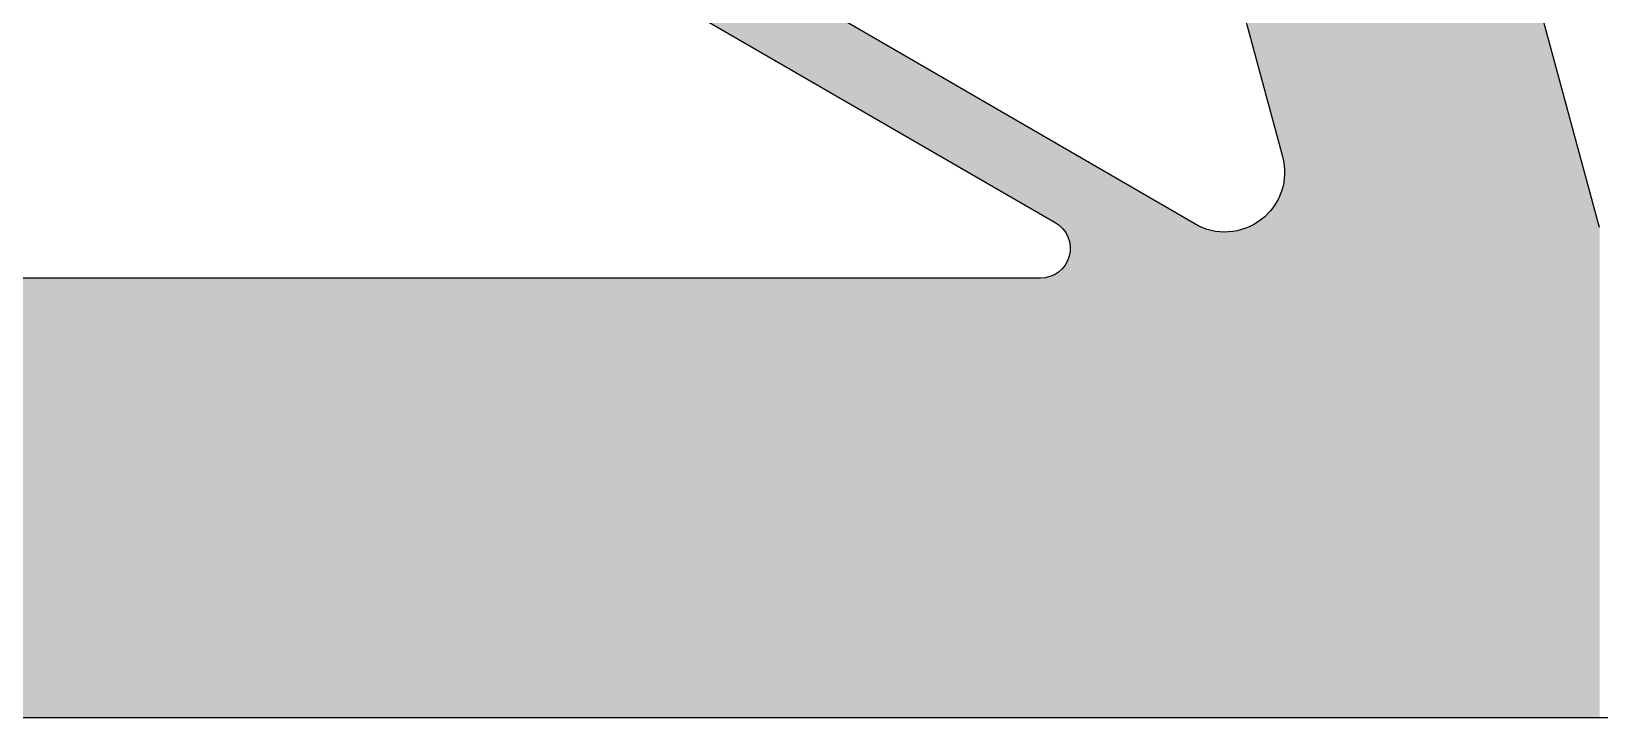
# Model space of a CAD drawing. Extents: x 181 to 485, y 440 to 775.
# Drawn here: x 300.5 to 352.9, y 440.4 to 463.3 of the extents above; entities that cross this region are included whole.
import ezdxf

# ---------------------------------------------------------------- set-up
doc = ezdxf.new("R2010")
doc.units = 0
doc.layers.add('LAYER_01', color=7, linetype='CONTINUOUS')

# ---------------------------------------------------------------- blocks, each defined once
blk = doc.blocks.new('*U1')
at = {"layer": 'LAYER_01', "linetype": 'CONTINUOUS'}
for points in [[(341.519, 461.833), (341.461, 506.656), (341.519, 506.675)], [(341.576, 461.621), (341.519, 506.675), (341.576, 506.696)], [(341.519, 461.833), (341.519, 506.675), (341.576, 461.621)], [(341.633, 461.412), (341.576, 506.696), (341.633, 506.718)], [(341.576, 461.621), (341.576, 506.696), (341.633, 461.412)], [(341.673, 461.265), (341.633, 506.718), (341.673, 506.735)], [(341.633, 461.412), (341.633, 506.718), (341.673, 461.265)], [(341.16, 463.155), (341.099, 506.579), (341.16, 506.587)], [(341.099, 463.381), (341.099, 506.579), (341.16, 463.155)], [(341.221, 462.93), (341.16, 506.587), (341.221, 506.597)], [(341.16, 463.155), (341.16, 506.587), (341.221, 462.93)], [(341.282, 462.707), (341.221, 506.597), (341.282, 506.609)], [(341.221, 462.93), (341.221, 506.597), (341.282, 462.707)], [(341.342, 462.485), (341.282, 506.609), (341.342, 506.622)], [(341.282, 462.707), (341.282, 506.609), (341.342, 462.485)], [(341.402, 462.265), (341.342, 506.622), (341.402, 506.638)], [(341.342, 462.485), (341.342, 506.622), (341.402, 462.265)], [(341.461, 462.048), (341.402, 506.638), (341.461, 506.656)], [(341.402, 462.265), (341.402, 506.638), (341.461, 462.048)], [(341.461, 462.048), (341.461, 506.656), (341.519, 461.833)], [(341.673, 461.265), (341.673, 497.948), (342.256, 459.115)], [(342.256, 459.115), (341.673, 497.948), (342.256, 495.798)], [(342.256, 459.115), (342.256, 495.798), (342.265, 459.081)], [(342.265, 459.081), (342.256, 495.798), (342.265, 495.765)], [(342.265, 459.081), (342.265, 495.765), (342.273, 459.047)], [(342.273, 459.047), (342.265, 495.765), (342.273, 495.735)], [(342.273, 459.047), (342.273, 495.735), (342.281, 459.013)], [(342.281, 459.013), (342.273, 495.735), (342.281, 495.706)], [(342.281, 459.013), (342.281, 495.706), (342.288, 458.978)], [(342.288, 458.978), (342.281, 495.706), (342.288, 495.68)], [(342.288, 458.978), (342.288, 495.68), (342.295, 458.943)], [(342.295, 458.943), (342.288, 495.68), (342.295, 495.656)], [(342.295, 458.943), (342.295, 495.656), (342.301, 458.908)], [(342.301, 458.908), (342.295, 495.656), (342.301, 495.634)], [(342.301, 458.908), (342.301, 495.634), (342.306, 458.872)], [(342.306, 458.872), (342.301, 495.634), (342.306, 495.614)], [(342.306, 458.872), (342.306, 495.614), (342.311, 458.837)], [(342.311, 458.837), (342.306, 495.614), (342.311, 495.596)], [(342.311, 458.837), (342.311, 495.596), (342.315, 458.801)], [(342.315, 458.801), (342.311, 495.596), (342.315, 495.581)], [(342.315, 458.801), (342.315, 495.581), (342.319, 458.764)], [(342.319, 458.764), (342.315, 495.581), (342.319, 495.568)], [(342.319, 458.764), (342.319, 495.568), (342.321, 458.728)], [(342.321, 458.728), (342.319, 495.568), (342.321, 495.558)], [(342.321, 458.728), (342.321, 495.558), (342.324, 458.691)], [(342.324, 458.691), (342.321, 495.558), (342.324, 495.55)], [(342.324, 458.691), (342.324, 495.55), (342.325, 458.655)], [(342.325, 458.655), (342.324, 495.55), (342.325, 495.544)], [(342.325, 458.655), (342.325, 495.544), (342.326, 458.618)], [(342.326, 458.618), (342.325, 495.544), (342.326, 495.541)], [(342.326, 458.618), (342.326, 495.541), (342.326, 458.581)], [(342.326, 458.581), (342.326, 495.541), (342.326, 495.541)], [(342.326, 440.369), (342.326, 495.541), (352.85, 440.369)], [(352.85, 440.369), (342.326, 495.541), (352.85, 456.745)], [(312.649, 469.65), (312.649, 472.333), (334.661, 456.914)], [(334.661, 456.914), (312.649, 472.333), (334.661, 459.565)], [(334.661, 456.914), (334.661, 459.565), (334.677, 456.904)], [(334.677, 456.904), (334.661, 459.565), (334.677, 459.556)], [(334.677, 456.904), (334.677, 459.556), (334.693, 456.894)], [(334.693, 456.894), (334.677, 459.556), (334.693, 459.546)], [(334.693, 456.894), (334.693, 459.546), (334.71, 456.883)], [(334.71, 456.883), (334.693, 459.546), (334.71, 459.537)], [(334.71, 456.883), (334.71, 459.537), (334.726, 456.872)], [(334.726, 456.872), (334.71, 459.537), (334.726, 459.527)], [(334.726, 456.872), (334.726, 459.527), (334.742, 456.861)], [(334.742, 456.861), (334.726, 459.527), (334.742, 459.518)], [(334.742, 456.861), (334.742, 459.518), (334.758, 456.85)], [(334.758, 456.85), (334.742, 459.518), (334.758, 459.509)], [(334.758, 456.85), (334.758, 459.509), (334.773, 456.838)], [(334.773, 456.838), (334.758, 459.509), (334.773, 459.5)], [(334.773, 456.838), (334.773, 459.5), (334.789, 456.825)], [(334.789, 456.825), (334.773, 459.5), (334.789, 459.491)], [(334.789, 456.825), (334.789, 459.491), (334.804, 456.813)], [(334.804, 456.813), (334.789, 459.491), (334.804, 459.482)], [(334.804, 456.813), (334.804, 459.482), (334.82, 456.8)], [(334.82, 456.8), (334.804, 459.482), (334.82, 459.473)], [(334.82, 456.8), (334.82, 459.473), (334.835, 456.786)], [(334.835, 456.786), (334.82, 459.473), (334.835, 459.464)], [(334.835, 456.786), (334.835, 459.464), (334.849, 456.772)], [(334.849, 456.772), (334.835, 459.464), (334.849, 459.456)], [(334.849, 456.772), (334.849, 459.456), (334.864, 456.758)], [(334.864, 456.758), (334.849, 459.456), (334.864, 459.447)], [(334.864, 456.758), (334.864, 459.447), (334.878, 456.744)], [(334.878, 456.744), (334.864, 459.447), (334.878, 459.439)], [(334.878, 456.744), (334.878, 459.439), (334.892, 456.729)], [(334.892, 456.729), (334.878, 459.439), (334.892, 459.431)], [(334.892, 456.729), (334.892, 459.431), (334.906, 456.713)], [(334.906, 456.713), (334.892, 459.431), (334.906, 459.423)], [(334.906, 456.713), (334.906, 459.423), (334.92, 456.698)], [(334.92, 456.698), (334.906, 459.423), (334.92, 459.415)], [(334.92, 456.698), (334.92, 459.415), (334.933, 456.682)], [(334.933, 456.682), (334.92, 459.415), (334.933, 459.407)], [(334.933, 456.682), (334.933, 459.407), (334.946, 456.666)], [(334.946, 456.666), (334.933, 459.407), (334.946, 459.4)], [(334.946, 456.666), (334.946, 459.4), (334.959, 456.649)], [(334.959, 456.649), (334.946, 459.4), (334.959, 459.392)], [(334.959, 456.649), (334.959, 459.392), (334.971, 456.632)], [(334.971, 456.632), (334.959, 459.392), (334.971, 459.385)], [(334.971, 456.632), (334.971, 459.385), (334.983, 456.615)], [(334.983, 456.615), (334.971, 459.385), (334.983, 459.378)], [(334.983, 456.615), (334.983, 459.378), (334.995, 456.598)], [(334.995, 456.598), (334.983, 459.378), (334.995, 459.371)], [(334.995, 456.598), (334.995, 459.371), (335.007, 456.58)], [(335.007, 456.58), (334.995, 459.371), (335.007, 459.365)], [(335.007, 456.58), (335.007, 459.365), (335.018, 456.562)], [(335.018, 456.562), (335.007, 459.365), (335.018, 459.358)], [(335.018, 456.562), (335.018, 459.358), (335.028, 456.544)], [(335.028, 456.544), (335.018, 459.358), (335.028, 459.352)], [(335.028, 456.544), (335.028, 459.352), (335.038, 456.526)], [(335.038, 456.526), (335.028, 459.352), (335.038, 459.346)], [(335.038, 456.526), (335.038, 459.346), (335.048, 456.507)], [(335.048, 456.507), (335.038, 459.346), (335.048, 459.34)], [(335.048, 456.507), (335.048, 459.34), (335.058, 456.488)], [(335.058, 456.488), (335.048, 459.34), (335.058, 459.335)], [(335.058, 456.488), (335.058, 459.335), (335.067, 456.469)], [(335.067, 456.469), (335.058, 459.335), (335.067, 459.33)], [(335.067, 456.469), (335.067, 459.33), (335.076, 456.45)], [(335.076, 456.45), (335.067, 459.33), (335.076, 459.324)], [(335.076, 456.45), (335.076, 459.324), (335.084, 456.43)], [(335.084, 456.43), (335.076, 459.324), (335.084, 459.32)], [(335.084, 456.43), (335.084, 459.32), (335.092, 456.41)], [(335.092, 456.41), (335.084, 459.32), (335.092, 459.315)], [(335.092, 456.41), (335.092, 459.315), (335.099, 456.391)], [(335.099, 456.391), (335.092, 459.315), (335.099, 459.311)], [(335.099, 456.391), (335.099, 459.311), (335.106, 456.371)], [(335.106, 456.371), (335.099, 459.311), (335.106, 459.307)], [(335.106, 456.371), (335.106, 459.307), (335.113, 456.35)], [(335.113, 456.35), (335.106, 459.307), (335.113, 459.303)], [(335.113, 456.35), (335.113, 459.303), (335.119, 456.33)], [(335.119, 456.33), (335.113, 459.303), (335.119, 459.299)], [(335.119, 456.33), (335.119, 459.299), (335.125, 456.31)], [(335.125, 456.31), (335.119, 459.299), (335.125, 459.296)], [(335.125, 456.31), (335.125, 459.296), (335.13, 456.289)], [(335.13, 456.289), (335.125, 459.296), (335.13, 459.293)], [(335.13, 456.289), (335.13, 459.293), (335.135, 456.269)], [(335.135, 456.269), (335.13, 459.293), (335.135, 459.29)], [(335.135, 456.269), (335.135, 459.29), (335.14, 456.248)], [(335.14, 456.248), (335.135, 459.29), (335.14, 459.287)], [(335.14, 456.248), (335.14, 459.287), (335.144, 456.228)], [(335.144, 456.228), (335.14, 459.287), (335.144, 459.285)], [(335.144, 456.228), (335.144, 459.285), (335.147, 456.207)], [(335.147, 456.207), (335.144, 459.285), (335.147, 459.283)], [(335.147, 456.207), (335.147, 459.283), (335.15, 456.186)], [(335.15, 456.186), (335.147, 459.283), (335.15, 459.281)], [(335.15, 456.186), (335.15, 459.281), (335.153, 456.166)], [(335.153, 456.166), (335.15, 459.281), (335.153, 459.28)], [(335.153, 456.166), (335.153, 459.28), (335.155, 456.145)], [(335.155, 456.145), (335.153, 459.28), (335.155, 459.278)], [(335.155, 456.145), (335.155, 459.278), (335.157, 456.124)], [(335.157, 456.124), (335.155, 459.278), (335.157, 459.277)], [(335.157, 456.124), (335.157, 459.277), (335.158, 456.104)], [(335.158, 456.104), (335.157, 459.277), (335.158, 459.277)], [(335.158, 456.104), (335.158, 459.277), (335.159, 456.083)], [(335.159, 456.083), (335.158, 459.277), (335.159, 459.276)], [(335.159, 456.083), (335.159, 459.276), (335.16, 456.063)], [(335.16, 456.063), (335.159, 459.276), (335.16, 459.276)], [(335.16, 456.063), (335.16, 459.276), (335.16, 456.042)], [(335.16, 456.042), (335.16, 459.276), (335.16, 459.276)], [(335.16, 440.369), (335.16, 459.276), (339.323, 440.369)], [(339.323, 440.369), (335.16, 459.276), (339.323, 456.861)], [(342.322, 440.369), (342.32, 458.432), (342.322, 458.469)], [(342.324, 440.369), (342.322, 458.469), (342.324, 458.507)], [(342.322, 440.369), (342.322, 458.469), (342.324, 440.369)], [(342.325, 440.369), (342.324, 458.507), (342.325, 458.544)], [(342.324, 440.369), (342.324, 458.507), (342.325, 440.369)], [(342.326, 440.369), (342.325, 458.544), (342.326, 458.581)], [(342.325, 440.369), (342.325, 458.544), (342.326, 440.369)], [(342.221, 440.369), (342.209, 457.916), (342.221, 457.952)], [(342.233, 440.369), (342.221, 457.952), (342.233, 457.988)], [(342.221, 440.369), (342.221, 457.952), (342.233, 440.369)], [(342.244, 440.369), (342.233, 457.988), (342.244, 458.024)], [(342.233, 440.369), (342.233, 457.988), (342.244, 440.369)], [(342.254, 440.369), (342.244, 458.024), (342.254, 458.061)], [(342.244, 440.369), (342.244, 458.024), (342.254, 440.369)], [(342.264, 440.369), (342.254, 458.061), (342.264, 458.097)], [(342.254, 440.369), (342.254, 458.061), (342.264, 440.369)], [(342.273, 440.369), (342.264, 458.097), (342.273, 458.134)], [(342.264, 440.369), (342.264, 458.097), (342.273, 440.369)], [(342.281, 440.369), (342.273, 458.134), (342.281, 458.171)], [(342.273, 440.369), (342.273, 458.134), (342.281, 440.369)], [(342.289, 440.369), (342.281, 458.171), (342.289, 458.208)], [(342.281, 440.369), (342.281, 458.171), (342.289, 440.369)], [(342.296, 440.369), (342.289, 458.208), (342.296, 458.246)], [(342.289, 440.369), (342.289, 458.208), (342.296, 440.369)], [(342.302, 440.369), (342.296, 458.246), (342.302, 458.283)], [(342.296, 440.369), (342.296, 458.246), (342.302, 440.369)], [(342.308, 440.369), (342.302, 458.283), (342.308, 458.32)], [(342.302, 440.369), (342.302, 458.283), (342.308, 440.369)], [(342.312, 440.369), (342.308, 458.32), (342.312, 458.357)], [(342.308, 440.369), (342.308, 458.32), (342.312, 440.369)], [(342.316, 440.369), (342.312, 458.357), (342.316, 458.395)], [(342.312, 440.369), (342.312, 458.357), (342.316, 440.369)], [(342.32, 440.369), (342.316, 458.395), (342.32, 458.432)], [(342.316, 440.369), (342.316, 458.395), (342.32, 440.369)], [(342.32, 440.369), (342.32, 458.432), (342.322, 440.369)], [(341.945, 440.369), (341.923, 457.388), (341.945, 457.418)], [(341.967, 440.369), (341.945, 457.418), (341.967, 457.448)], [(341.945, 440.369), (341.945, 457.418), (341.967, 440.369)], [(341.988, 440.369), (341.967, 457.448), (341.988, 457.479)], [(341.967, 440.369), (341.967, 457.448), (341.988, 440.369)], [(342.009, 440.369), (341.988, 457.479), (342.009, 457.51)], [(341.988, 440.369), (341.988, 457.479), (342.009, 440.369)], [(342.028, 440.369), (342.009, 457.51), (342.028, 457.542)], [(342.009, 440.369), (342.009, 457.51), (342.028, 440.369)], [(342.048, 440.369), (342.028, 457.542), (342.048, 457.574)], [(342.028, 440.369), (342.028, 457.542), (342.048, 440.369)], [(342.067, 440.369), (342.048, 457.574), (342.067, 457.606)], [(342.048, 440.369), (342.048, 457.574), (342.067, 440.369)], [(342.085, 440.369), (342.067, 457.606), (342.085, 457.639)], [(342.067, 440.369), (342.067, 457.606), (342.085, 440.369)], [(342.103, 440.369), (342.085, 457.639), (342.103, 457.673)], [(342.085, 440.369), (342.085, 457.639), (342.103, 440.369)], [(342.12, 440.369), (342.103, 457.673), (342.12, 457.706)], [(342.103, 440.369), (342.103, 457.673), (342.12, 440.369)], [(342.136, 440.369), (342.12, 457.706), (342.136, 457.741)], [(342.12, 440.369), (342.12, 457.706), (342.136, 440.369)], [(342.152, 440.369), (342.136, 457.741), (342.152, 457.775)], [(342.136, 440.369), (342.136, 457.741), (342.152, 440.369)], [(342.167, 440.369), (342.152, 457.775), (342.167, 457.81)], [(342.152, 440.369), (342.152, 457.775), (342.167, 440.369)], [(342.182, 440.369), (342.167, 457.81), (342.182, 457.845)], [(342.167, 440.369), (342.167, 457.81), (342.182, 440.369)], [(342.195, 440.369), (342.182, 457.845), (342.195, 457.88)], [(342.182, 440.369), (342.182, 457.845), (342.195, 440.369)], [(342.209, 440.369), (342.195, 457.88), (342.209, 457.916)], [(342.195, 440.369), (342.195, 457.88), (342.209, 440.369)], [(342.209, 440.369), (342.209, 457.916), (342.221, 440.369)], [(341.37, 440.369), (341.339, 456.867), (341.37, 456.885)], [(341.4, 440.369), (341.37, 456.885), (341.4, 456.904)], [(341.37, 440.369), (341.37, 456.885), (341.4, 440.369)], [(341.43, 440.369), (341.4, 456.904), (341.43, 456.924)], [(341.4, 440.369), (341.4, 456.904), (341.43, 440.369)], [(341.459, 440.369), (341.43, 456.924), (341.459, 456.943)], [(341.43, 440.369), (341.43, 456.924), (341.459, 440.369)], [(341.488, 440.369), (341.459, 456.943), (341.488, 456.964)], [(341.459, 440.369), (341.459, 456.943), (341.488, 440.369)], [(341.517, 440.369), (341.488, 456.964), (341.517, 456.984)], [(341.488, 440.369), (341.488, 456.964), (341.517, 440.369)], [(341.572, 440.369), (341.517, 456.984), (341.572, 457.027)], [(341.517, 440.369), (341.517, 456.984), (341.572, 440.369)], [(341.599, 440.369), (341.572, 457.027), (341.599, 457.049)], [(341.572, 440.369), (341.572, 457.027), (341.599, 440.369)], [(341.626, 440.369), (341.599, 457.049), (341.626, 457.071)], [(341.599, 440.369), (341.599, 457.049), (341.626, 440.369)], [(341.653, 440.369), (341.626, 457.071), (341.653, 457.095)], [(341.626, 440.369), (341.626, 457.071), (341.653, 440.369)], [(341.679, 440.369), (341.653, 457.095), (341.679, 457.118)], [(341.653, 440.369), (341.653, 457.095), (341.679, 440.369)], [(341.705, 440.369), (341.679, 457.118), (341.705, 457.143)], [(341.679, 440.369), (341.679, 457.118), (341.705, 440.369)], [(341.731, 440.369), (341.705, 457.143), (341.731, 457.168)], [(341.705, 440.369), (341.705, 457.143), (341.731, 440.369)], [(341.757, 440.369), (341.731, 457.168), (341.757, 457.193)], [(341.731, 440.369), (341.731, 457.168), (341.757, 440.369)], [(341.782, 440.369), (341.757, 457.193), (341.782, 457.22)], [(341.757, 440.369), (341.757, 457.193), (341.782, 440.369)], [(341.806, 440.369), (341.782, 457.22), (341.806, 457.246)], [(341.782, 440.369), (341.782, 457.22), (341.806, 440.369)], [(341.831, 440.369), (341.806, 457.246), (341.831, 457.273)], [(341.806, 440.369), (341.806, 457.246), (341.831, 440.369)], [(341.854, 440.369), (341.831, 457.273), (341.854, 457.301)], [(341.831, 440.369), (341.831, 457.273), (341.854, 440.369)], [(341.878, 440.369), (341.854, 457.301), (341.878, 457.33)], [(341.854, 440.369), (341.854, 457.301), (341.878, 440.369)], [(341.901, 440.369), (341.878, 457.33), (341.901, 457.358)], [(341.878, 440.369), (341.878, 457.33), (341.901, 440.369)], [(341.923, 440.369), (341.901, 457.358), (341.923, 457.388)], [(341.901, 440.369), (341.901, 457.358), (341.923, 440.369)], [(341.923, 440.369), (341.923, 457.388), (341.945, 440.369)], [(339.323, 440.369), (339.323, 456.861), (339.353, 440.369)], [(339.353, 440.369), (339.323, 456.861), (339.353, 456.844)], [(339.353, 440.369), (339.353, 456.844), (339.384, 440.369)], [(339.384, 440.369), (339.353, 456.844), (339.384, 456.827)], [(339.384, 440.369), (339.384, 456.827), (339.415, 440.369)], [(339.415, 440.369), (339.384, 456.827), (339.415, 456.811)], [(339.415, 440.369), (339.415, 456.811), (339.447, 440.369)], [(339.447, 440.369), (339.415, 456.811), (339.447, 456.795)], [(339.447, 440.369), (339.447, 456.795), (339.479, 440.369)], [(339.479, 440.369), (339.447, 456.795), (339.479, 456.78)], [(339.479, 440.369), (339.479, 456.78), (339.511, 440.369)], [(339.511, 440.369), (339.479, 456.78), (339.511, 456.765)], [(339.511, 440.369), (339.511, 456.765), (339.544, 440.369)], [(339.544, 440.369), (339.511, 456.765), (339.544, 456.75)], [(339.544, 440.369), (339.544, 456.75), (339.577, 440.369)], [(339.577, 440.369), (339.544, 456.75), (339.577, 456.737)], [(339.577, 440.369), (339.577, 456.737), (339.611, 440.369)], [(339.611, 440.369), (339.577, 456.737), (339.611, 456.723)], [(339.611, 440.369), (339.611, 456.723), (339.645, 440.369)], [(339.645, 440.369), (339.611, 456.723), (339.645, 456.711)], [(339.645, 440.369), (339.645, 456.711), (339.68, 440.369)], [(339.68, 440.369), (339.645, 456.711), (339.68, 456.699)], [(339.68, 440.369), (339.68, 456.699), (339.714, 440.369)], [(339.714, 440.369), (339.68, 456.699), (339.714, 456.687)], [(339.714, 440.369), (339.714, 456.687), (339.749, 440.369)], [(339.749, 440.369), (339.714, 456.687), (339.749, 456.676)], [(339.749, 440.369), (339.749, 456.676), (339.785, 440.369)], [(339.785, 440.369), (339.749, 456.676), (339.785, 456.666)], [(339.785, 440.369), (339.785, 456.666), (339.82, 440.369)], [(339.82, 440.369), (339.785, 456.666), (339.82, 456.656)], [(339.82, 440.369), (339.82, 456.656), (339.856, 440.369)], [(339.856, 440.369), (339.82, 456.656), (339.856, 456.647)], [(339.856, 440.369), (339.856, 456.647), (339.893, 440.369)], [(339.893, 440.369), (339.856, 456.647), (339.893, 456.639)], [(339.893, 440.369), (339.893, 456.639), (339.929, 440.369)], [(339.929, 440.369), (339.893, 456.639), (339.929, 456.631)], [(339.929, 440.369), (339.929, 456.631), (339.966, 440.369)], [(339.966, 440.369), (339.929, 456.631), (339.966, 456.624)], [(339.966, 440.369), (339.966, 456.624), (340.003, 440.369)], [(340.003, 440.369), (339.966, 456.624), (340.003, 456.618)], [(340.003, 440.369), (340.003, 456.618), (340.04, 440.369)], [(340.04, 440.369), (340.003, 456.618), (340.04, 456.612)], [(340.04, 440.369), (340.04, 456.612), (340.077, 440.369)], [(340.077, 440.369), (340.04, 456.612), (340.077, 456.607)], [(340.077, 440.369), (340.077, 456.607), (340.115, 440.369)], [(340.115, 440.369), (340.077, 456.607), (340.115, 456.602)], [(340.115, 440.369), (340.115, 456.602), (340.152, 440.369)], [(340.152, 440.369), (340.115, 456.602), (340.152, 456.599)], [(340.152, 440.369), (340.152, 456.599), (340.19, 440.369)], [(340.19, 440.369), (340.152, 456.599), (340.19, 456.596)], [(340.19, 440.369), (340.19, 456.596), (340.228, 440.369)], [(340.228, 440.369), (340.19, 456.596), (340.228, 456.594)], [(340.228, 440.369), (340.228, 456.594), (340.266, 440.369)], [(340.266, 440.369), (340.228, 456.594), (340.266, 456.592)], [(340.266, 440.369), (340.266, 456.592), (340.304, 440.369)], [(340.304, 440.369), (340.266, 456.592), (340.304, 456.591)], [(340.304, 440.369), (340.304, 456.591), (340.341, 440.369)], [(340.341, 440.369), (340.304, 456.591), (340.341, 456.591)], [(340.379, 440.369), (340.341, 456.591), (340.379, 456.592)], [(340.341, 440.369), (340.341, 456.591), (340.379, 440.369)], [(340.417, 440.369), (340.379, 456.592), (340.417, 456.593)], [(340.379, 440.369), (340.379, 456.592), (340.417, 440.369)], [(340.455, 440.369), (340.417, 456.593), (340.455, 456.595)], [(340.417, 440.369), (340.417, 456.593), (340.455, 440.369)], [(340.493, 440.369), (340.455, 456.595), (340.493, 456.598)], [(340.455, 440.369), (340.455, 456.595), (340.493, 440.369)], [(340.531, 440.369), (340.493, 456.598), (340.531, 456.602)], [(340.493, 440.369), (340.493, 456.598), (340.531, 440.369)], [(340.569, 440.369), (340.531, 456.602), (340.569, 456.606)], [(340.531, 440.369), (340.531, 456.602), (340.569, 440.369)], [(340.606, 440.369), (340.569, 456.606), (340.606, 456.611)], [(340.569, 440.369), (340.569, 456.606), (340.606, 440.369)], [(340.644, 440.369), (340.606, 456.611), (340.644, 456.617)], [(340.606, 440.369), (340.606, 456.611), (340.644, 440.369)], [(340.681, 440.369), (340.644, 456.617), (340.681, 456.623)], [(340.644, 440.369), (340.644, 456.617), (340.681, 440.369)], [(340.719, 440.369), (340.681, 456.623), (340.719, 456.63)], [(340.681, 440.369), (340.681, 456.623), (340.719, 440.369)], [(340.756, 440.369), (340.719, 456.63), (340.756, 456.638)], [(340.719, 440.369), (340.719, 456.63), (340.756, 440.369)], [(340.792, 440.369), (340.756, 456.638), (340.792, 456.646)], [(340.756, 440.369), (340.756, 456.638), (340.792, 440.369)], [(340.829, 440.369), (340.792, 456.646), (340.829, 456.655)], [(340.792, 440.369), (340.792, 456.646), (340.829, 440.369)], [(340.865, 440.369), (340.829, 456.655), (340.865, 456.665)], [(340.829, 440.369), (340.829, 456.655), (340.865, 440.369)], [(340.901, 440.369), (340.865, 456.665), (340.901, 456.676)], [(340.865, 440.369), (340.865, 456.665), (340.901, 440.369)], [(340.937, 440.369), (340.901, 456.676), (340.937, 456.687)], [(340.901, 440.369), (340.901, 456.676), (340.937, 440.369)], [(340.973, 440.369), (340.937, 456.687), (340.973, 456.699)], [(340.937, 440.369), (340.937, 456.687), (340.973, 440.369)], [(341.008, 440.369), (340.973, 456.699), (341.008, 456.711)], [(340.973, 440.369), (340.973, 456.699), (341.008, 440.369)], [(341.043, 440.369), (341.008, 456.711), (341.043, 456.724)], [(341.008, 440.369), (341.008, 456.711), (341.043, 440.369)], [(341.077, 440.369), (341.043, 456.724), (341.077, 456.738)], [(341.043, 440.369), (341.043, 456.724), (341.077, 440.369)], [(341.111, 440.369), (341.077, 456.738), (341.111, 456.752)], [(341.077, 440.369), (341.077, 456.738), (341.111, 440.369)], [(341.145, 440.369), (341.111, 456.752), (341.145, 456.767)], [(341.111, 440.369), (341.111, 456.752), (341.145, 440.369)], [(341.178, 440.369), (341.145, 456.767), (341.178, 456.782)], [(341.145, 440.369), (341.145, 456.767), (341.178, 440.369)], [(341.211, 440.369), (341.178, 456.782), (341.211, 456.798)], [(341.178, 440.369), (341.178, 456.782), (341.211, 440.369)], [(341.244, 440.369), (341.211, 456.798), (341.244, 456.814)], [(341.211, 440.369), (341.211, 456.798), (341.244, 440.369)], [(341.276, 440.369), (341.244, 456.814), (341.276, 456.831)], [(341.244, 440.369), (341.244, 456.814), (341.276, 440.369)], [(341.308, 440.369), (341.276, 456.831), (341.308, 456.849)], [(341.276, 440.369), (341.276, 456.831), (341.308, 440.369)], [(341.339, 440.369), (341.308, 456.849), (341.339, 456.867)], [(341.308, 440.369), (341.308, 456.849), (341.339, 440.369)], [(341.339, 440.369), (341.339, 456.867), (341.37, 440.369)], [(335.139, 440.369), (335.135, 455.826), (335.139, 455.845)], [(335.143, 440.369), (335.139, 455.845), (335.143, 455.864)], [(335.139, 440.369), (335.139, 455.845), (335.143, 440.369)], [(335.146, 440.369), (335.143, 455.864), (335.146, 455.883)], [(335.143, 440.369), (335.143, 455.864), (335.146, 440.369)], [(335.149, 440.369), (335.146, 455.883), (335.149, 455.902)], [(335.146, 440.369), (335.146, 455.883), (335.149, 440.369)], [(335.152, 440.369), (335.149, 455.902), (335.152, 455.922)], [(335.149, 440.369), (335.149, 455.902), (335.152, 440.369)], [(335.154, 440.369), (335.152, 455.922), (335.154, 455.942)], [(335.152, 440.369), (335.152, 455.922), (335.154, 440.369)], [(335.156, 440.369), (335.154, 455.942), (335.156, 455.962)], [(335.154, 440.369), (335.154, 455.942), (335.156, 440.369)], [(335.158, 440.369), (335.156, 455.962), (335.158, 455.982)], [(335.156, 440.369), (335.156, 455.962), (335.158, 440.369)], [(335.159, 440.369), (335.158, 455.982), (335.159, 456.002)], [(335.158, 440.369), (335.158, 455.982), (335.159, 440.369)], [(335.16, 440.369), (335.159, 456.002), (335.16, 456.022)], [(335.159, 440.369), (335.159, 456.002), (335.16, 440.369)], [(335.16, 440.369), (335.16, 456.022), (335.16, 456.042)], [(335.16, 440.369), (335.16, 456.022), (335.16, 440.369)], [(334.849, 440.369), (334.833, 455.309), (334.849, 455.323)], [(334.864, 440.369), (334.849, 455.323), (334.864, 455.338)], [(334.849, 440.369), (334.849, 455.323), (334.864, 440.369)], [(334.879, 440.369), (334.864, 455.338), (334.879, 455.353)], [(334.864, 440.369), (334.864, 455.338), (334.879, 440.369)], [(334.893, 440.369), (334.879, 455.353), (334.893, 455.368)], [(334.879, 440.369), (334.879, 455.353), (334.893, 440.369)], [(334.908, 440.369), (334.893, 455.368), (334.908, 455.384)], [(334.893, 440.369), (334.893, 455.368), (334.908, 440.369)], [(334.921, 440.369), (334.908, 455.384), (334.921, 455.4)], [(334.908, 440.369), (334.908, 455.384), (334.921, 440.369)], [(334.935, 440.369), (334.921, 455.4), (334.935, 455.416)], [(334.921, 440.369), (334.921, 455.4), (334.935, 440.369)], [(334.948, 440.369), (334.935, 455.416), (334.948, 455.432)], [(334.935, 440.369), (334.935, 455.416), (334.948, 440.369)], [(334.96, 440.369), (334.948, 455.432), (334.96, 455.449)], [(334.948, 440.369), (334.948, 455.432), (334.96, 440.369)], [(334.973, 440.369), (334.96, 455.449), (334.973, 455.466)], [(334.96, 440.369), (334.96, 455.449), (334.973, 440.369)], [(334.985, 440.369), (334.973, 455.466), (334.985, 455.482)], [(334.973, 440.369), (334.973, 455.466), (334.985, 440.369)], [(334.996, 440.369), (334.985, 455.482), (334.996, 455.5)], [(334.985, 440.369), (334.985, 455.482), (334.996, 440.369)], [(335.007, 440.369), (334.996, 455.5), (335.007, 455.517)], [(334.996, 440.369), (334.996, 455.5), (335.007, 440.369)], [(335.018, 440.369), (335.007, 455.517), (335.018, 455.534)], [(335.007, 440.369), (335.007, 455.517), (335.018, 440.369)], [(335.028, 440.369), (335.018, 455.534), (335.028, 455.552)], [(335.018, 440.369), (335.018, 455.534), (335.028, 440.369)], [(335.038, 440.369), (335.028, 455.552), (335.038, 455.57)], [(335.028, 440.369), (335.028, 455.552), (335.038, 440.369)], [(335.048, 440.369), (335.038, 455.57), (335.048, 455.588)], [(335.038, 440.369), (335.038, 455.57), (335.048, 440.369)], [(335.057, 440.369), (335.048, 455.588), (335.057, 455.606)], [(335.048, 440.369), (335.048, 455.588), (335.057, 440.369)], [(335.065, 440.369), (335.057, 455.606), (335.065, 455.624)], [(335.057, 440.369), (335.057, 455.606), (335.065, 440.369)], [(335.074, 440.369), (335.065, 455.624), (335.074, 455.642)], [(335.065, 440.369), (335.065, 455.624), (335.074, 440.369)], [(335.082, 440.369), (335.074, 455.642), (335.082, 455.66)], [(335.074, 440.369), (335.074, 455.642), (335.082, 440.369)], [(335.089, 440.369), (335.082, 455.66), (335.089, 455.678)], [(335.082, 440.369), (335.082, 455.66), (335.089, 440.369)], [(335.096, 440.369), (335.089, 455.678), (335.096, 455.697)], [(335.089, 440.369), (335.089, 455.678), (335.096, 440.369)], [(335.103, 440.369), (335.096, 455.697), (335.103, 455.715)], [(335.096, 440.369), (335.096, 455.697), (335.103, 440.369)], [(335.109, 440.369), (335.103, 455.715), (335.109, 455.734)], [(335.103, 440.369), (335.103, 455.715), (335.109, 440.369)], [(335.115, 440.369), (335.109, 455.734), (335.115, 455.752)], [(335.109, 440.369), (335.109, 455.734), (335.115, 440.369)], [(335.121, 440.369), (335.115, 455.752), (335.121, 455.77)], [(335.115, 440.369), (335.115, 455.752), (335.121, 440.369)], [(335.126, 440.369), (335.121, 455.77), (335.126, 455.789)], [(335.121, 440.369), (335.121, 455.77), (335.126, 440.369)], [(335.13, 440.369), (335.126, 455.789), (335.13, 455.807)], [(335.126, 440.369), (335.126, 455.789), (335.13, 440.369)], [(335.135, 440.369), (335.13, 455.807), (335.135, 455.826)], [(335.13, 440.369), (335.13, 455.807), (335.135, 440.369)], [(335.135, 440.369), (335.135, 455.826), (335.139, 440.369)], [(220.596, 440.369), (220.596, 455.048), (334.16, 440.369)], [(334.16, 440.369), (220.596, 455.048), (334.16, 455.048)], [(334.16, 440.369), (334.16, 455.048), (334.179, 440.369)], [(334.179, 440.369), (334.16, 455.048), (334.179, 455.048)], [(334.198, 440.369), (334.179, 455.048), (334.198, 455.049)], [(334.179, 440.369), (334.179, 455.048), (334.198, 440.369)], [(334.217, 440.369), (334.198, 455.049), (334.217, 455.05)], [(334.198, 440.369), (334.198, 455.049), (334.217, 440.369)], [(334.237, 440.369), (334.217, 455.05), (334.237, 455.051)], [(334.217, 440.369), (334.217, 455.05), (334.237, 440.369)], [(334.256, 440.369), (334.237, 455.051), (334.256, 455.053)], [(334.237, 440.369), (334.237, 455.051), (334.256, 440.369)], [(334.276, 440.369), (334.256, 455.053), (334.276, 455.055)], [(334.256, 440.369), (334.256, 455.053), (334.276, 440.369)], [(334.295, 440.369), (334.276, 455.055), (334.295, 455.057)], [(334.276, 440.369), (334.276, 455.055), (334.295, 440.369)], [(334.315, 440.369), (334.295, 455.057), (334.315, 455.06)], [(334.295, 440.369), (334.295, 455.057), (334.315, 440.369)], [(334.335, 440.369), (334.315, 455.06), (334.335, 455.063)], [(334.315, 440.369), (334.315, 455.06), (334.335, 440.369)], [(334.355, 440.369), (334.335, 455.063), (334.355, 455.067)], [(334.335, 440.369), (334.335, 455.063), (334.355, 440.369)], [(334.374, 440.369), (334.355, 455.067), (334.374, 455.071)], [(334.355, 440.369), (334.355, 455.067), (334.374, 440.369)], [(334.394, 440.369), (334.374, 455.071), (334.394, 455.076)], [(334.374, 440.369), (334.374, 455.071), (334.394, 440.369)], [(334.414, 440.369), (334.394, 455.076), (334.414, 455.081)], [(334.394, 440.369), (334.394, 455.076), (334.414, 440.369)], [(334.433, 440.369), (334.414, 455.081), (334.433, 455.086)], [(334.414, 440.369), (334.414, 455.081), (334.433, 440.369)], [(334.453, 440.369), (334.433, 455.086), (334.453, 455.092)], [(334.433, 440.369), (334.433, 455.086), (334.453, 440.369)], [(334.473, 440.369), (334.453, 455.092), (334.473, 455.098)], [(334.453, 440.369), (334.453, 455.092), (334.473, 440.369)], [(334.492, 440.369), (334.473, 455.098), (334.492, 455.105)], [(334.473, 440.369), (334.473, 455.098), (334.492, 440.369)], [(334.512, 440.369), (334.492, 455.105), (334.512, 455.112)], [(334.492, 440.369), (334.492, 455.105), (334.512, 440.369)], [(334.531, 440.369), (334.512, 455.112), (334.531, 455.119)], [(334.512, 440.369), (334.512, 455.112), (334.531, 440.369)], [(334.55, 440.369), (334.531, 455.119), (334.55, 455.127)], [(334.531, 440.369), (334.531, 455.119), (334.55, 440.369)], [(334.57, 440.369), (334.55, 455.127), (334.57, 455.136)], [(334.55, 440.369), (334.55, 455.127), (334.57, 440.369)], [(334.589, 440.369), (334.57, 455.136), (334.589, 455.145)], [(334.57, 440.369), (334.57, 455.136), (334.589, 440.369)], [(334.607, 440.369), (334.589, 455.145), (334.607, 455.154)], [(334.589, 440.369), (334.589, 455.145), (334.607, 440.369)], [(334.626, 440.369), (334.607, 455.154), (334.626, 455.163)], [(334.607, 440.369), (334.607, 455.154), (334.626, 440.369)], [(334.645, 440.369), (334.626, 455.163), (334.645, 455.173)], [(334.626, 440.369), (334.626, 455.163), (334.645, 440.369)], [(334.663, 440.369), (334.645, 455.173), (334.663, 455.184)], [(334.645, 440.369), (334.645, 455.173), (334.663, 440.369)], [(334.681, 440.369), (334.663, 455.184), (334.681, 455.195)], [(334.663, 440.369), (334.663, 455.184), (334.681, 440.369)], [(334.699, 440.369), (334.681, 455.195), (334.699, 455.206)], [(334.681, 440.369), (334.681, 455.195), (334.699, 440.369)], [(334.717, 440.369), (334.699, 455.206), (334.717, 455.217)], [(334.699, 440.369), (334.699, 455.206), (334.717, 440.369)], [(334.734, 440.369), (334.717, 455.217), (334.734, 455.229)], [(334.717, 440.369), (334.717, 455.217), (334.734, 440.369)], [(334.752, 440.369), (334.734, 455.229), (334.752, 455.242)], [(334.734, 440.369), (334.734, 455.229), (334.752, 440.369)], [(334.768, 440.369), (334.752, 455.242), (334.768, 455.255)], [(334.752, 440.369), (334.752, 455.242), (334.768, 440.369)], [(334.785, 440.369), (334.768, 455.255), (334.785, 455.268)], [(334.768, 440.369), (334.768, 455.255), (334.785, 440.369)], [(334.802, 440.369), (334.785, 455.268), (334.802, 455.281)], [(334.785, 440.369), (334.785, 455.268), (334.802, 440.369)], [(334.818, 440.369), (334.802, 455.281), (334.818, 455.295)], [(334.802, 440.369), (334.802, 455.281), (334.818, 440.369)], [(334.833, 440.369), (334.818, 455.295), (334.833, 455.309)], [(334.818, 440.369), (334.818, 455.295), (334.833, 440.369)], [(334.833, 440.369), (334.833, 455.309), (334.849, 440.369)]]:
    blk.add_solid(points, dxfattribs=at)

msp = doc.modelspace()

# ---------------------------------------------------------------- linework, layer by layer
at = {"layer": 'LAYER_01'}
for p, q in [((352.85, 456.745), (341.673, 497.948)), ((332.18, 496.26), (342.256, 459.115)), ((306.918, 472.966), (334.661, 456.914)), ((339.323, 456.861), (312.649, 472.333)), ((334.16, 455.048), (220.596, 455.048)), ((205.917, 440.369), (459.491, 440.369))]:
    msp.add_line(p, q, dxfattribs=at)
at = {"layer": 'LAYER_01', "extrusion": (0, 0, -1)}
for centre, radius, start, end in [((-340.326, 458.591), 2, 164.8229, 300.1155), ((-334.16, 456.048), 1, 120.0544, 270)]:
    msp.add_arc(centre, radius, start, end, dxfattribs=at)

# ---------------------------------------------------------------- block references
at = {"layer": 'LAYER_01'}
msp.add_blockref('*U1', (0, 0), dxfattribs=at)

doc.saveas('drawing.dxf')
